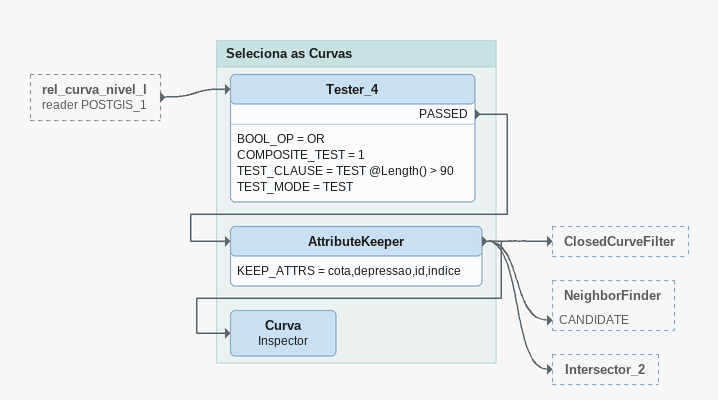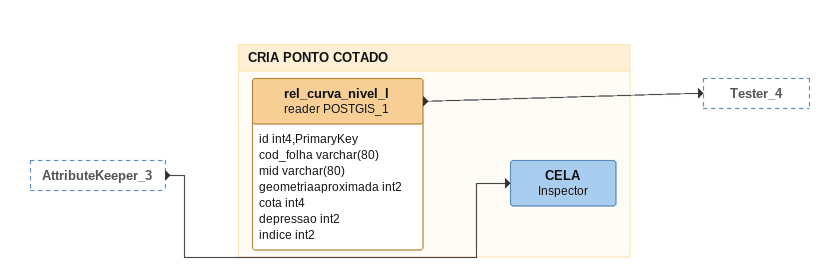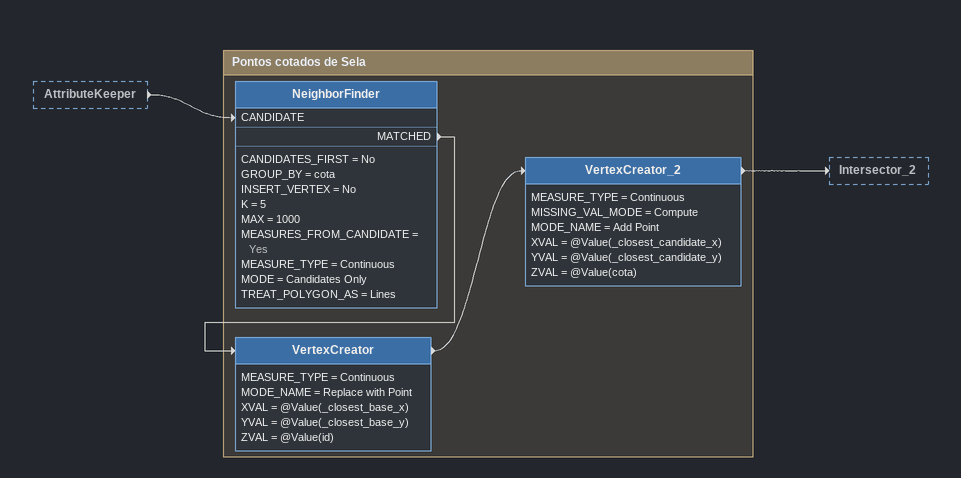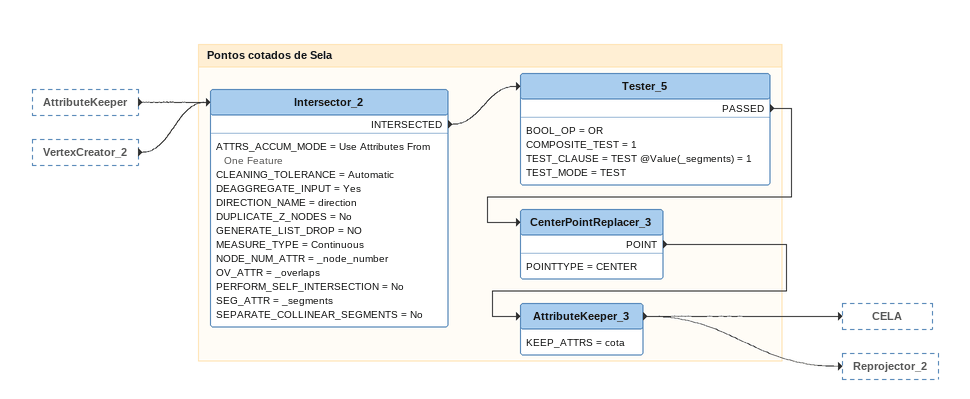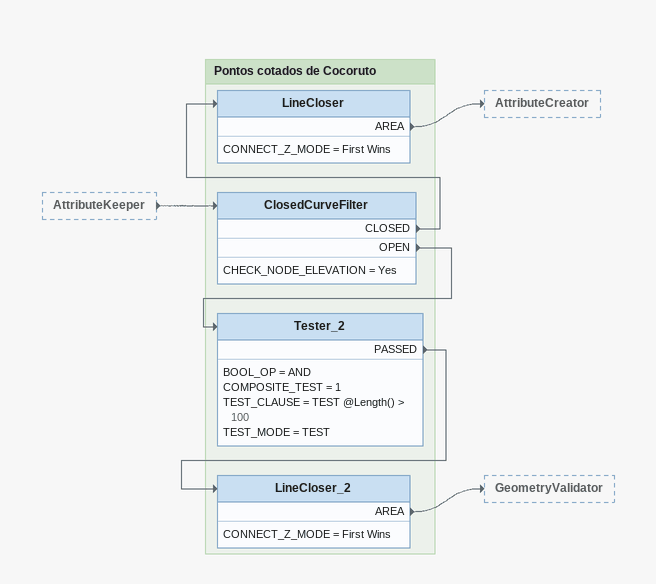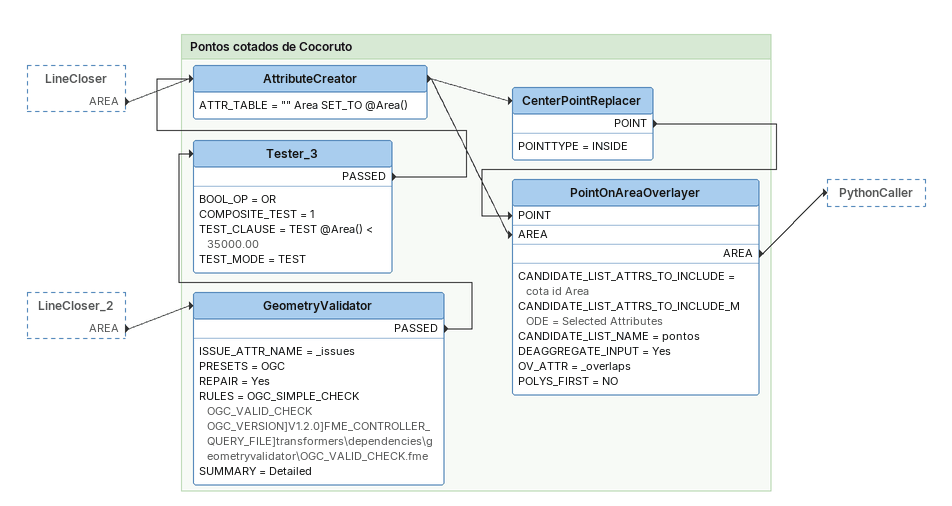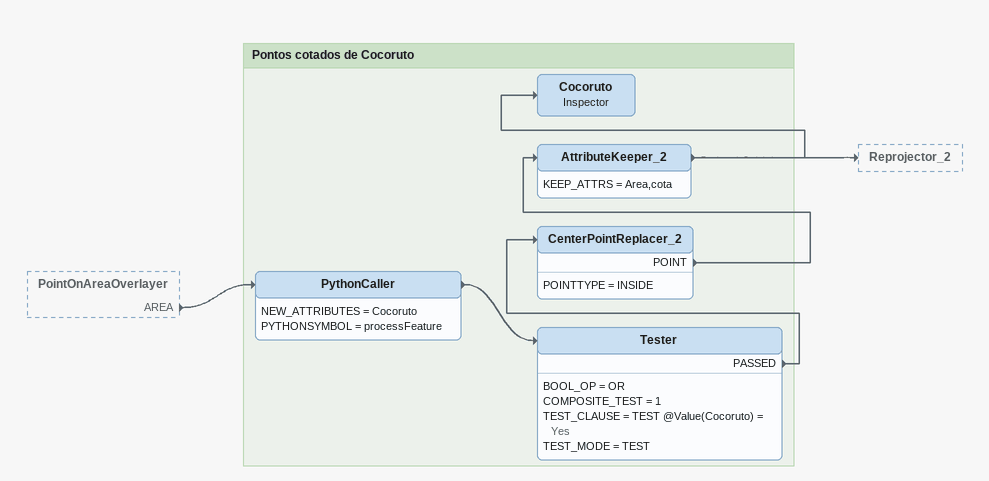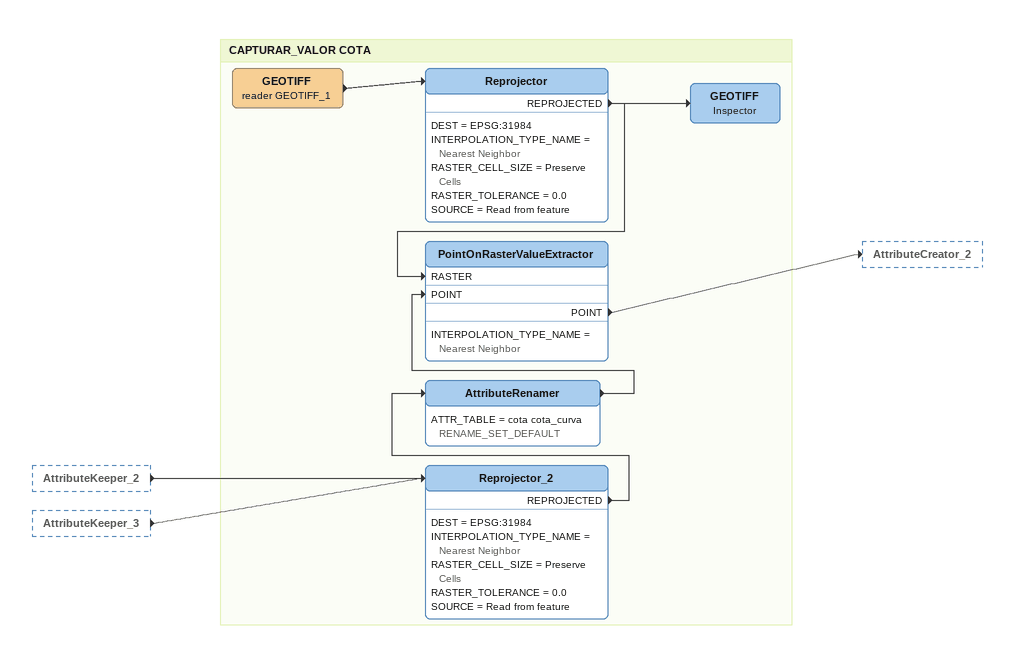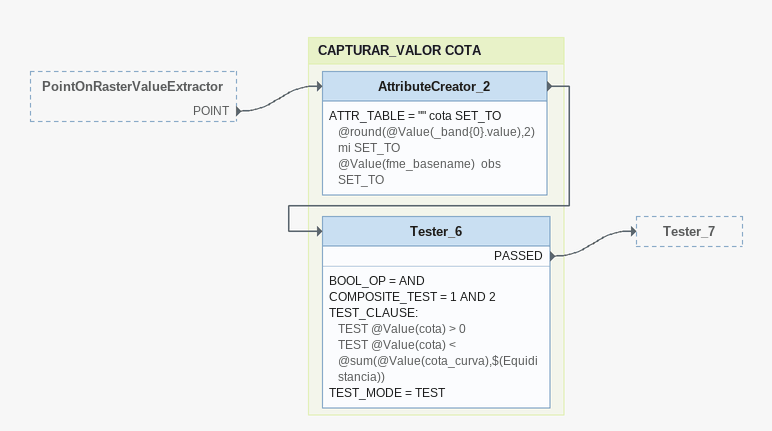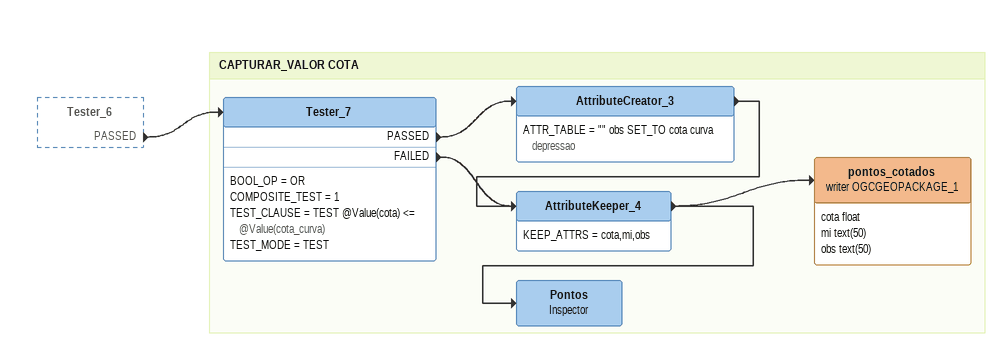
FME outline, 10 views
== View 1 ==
rel_curva_nivel_l (reader POSTGIS_1) [outside]
    -> Tester_4

Bookmark: Seleciona as Curvas
Tester_4
    BOOL_OP = OR
    COMPOSITE_TEST = 1
    TEST_CLAUSE = TEST @Length() > 90
    TEST_MODE = TEST
    PASSED -> AttributeKeeper
AttributeKeeper
    KEEP_ATTRS = cota,depressao,id,indice
    -> ClosedCurveFilter
    -> Curva
    -> NeighborFinder [CANDIDATE]
    -> Intersector_2
Curva: Inspector

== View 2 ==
AttributeKeeper_3 [outside]
    -> CELA

Bookmark: CRIA PONTO COTADO
rel_curva_nivel_l (reader POSTGIS_1)
    attributes: id int4,PrimaryKey, cod_folha varchar(80), mid varchar(80), geometriaaproximada int2, cota int4, depressao int2, indice int2
    -> Tester_4
CELA: Inspector

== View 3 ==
AttributeKeeper [outside]
    -> NeighborFinder [CANDIDATE]

Bookmark: Pontos cotados de Sela
NeighborFinder
    CANDIDATES_FIRST = No
    GROUP_BY = cota
    INSERT_VERTEX = No
    K = 5
    MAX = 1000
    MEASURES_FROM_CANDIDATE = Yes
    MEASURE_TYPE = Continuous
    MODE = Candidates Only
    TREAT_POLYGON_AS = Lines
    MATCHED -> VertexCreator
VertexCreator
    MEASURE_TYPE = Continuous
    MODE_NAME = Replace with Point
    XVAL = @Value(_closest_base_x)
    YVAL = @Value(_closest_base_y)
    ZVAL = @Value(id)
    -> VertexCreator_2
VertexCreator_2
    MEASURE_TYPE = Continuous
    MISSING_VAL_MODE = Compute
    MODE_NAME = Add Point
    XVAL = @Value(_closest_candidate_x)
    YVAL = @Value(_closest_candidate_y)
    ZVAL = @Value(cota)
    -> Intersector_2

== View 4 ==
AttributeKeeper [outside]
    -> Intersector_2
VertexCreator_2 [outside]
    -> Intersector_2

Bookmark: Pontos cotados de Sela
Intersector_2
    ATTRS_ACCUM_MODE = Use Attributes From One Feature
    CLEANING_TOLERANCE = Automatic
    DEAGGREGATE_INPUT = Yes
    DIRECTION_NAME = direction
    DUPLICATE_Z_NODES = No
    GENERATE_LIST_DROP = NO
    MEASURE_TYPE = Continuous
    NODE_NUM_ATTR = _node_number
    OV_ATTR = _overlaps
    PERFORM_SELF_INTERSECTION = No
    SEG_ATTR = _segments
    SEPARATE_COLLINEAR_SEGMENTS = No
    INTERSECTED -> Tester_5
Tester_5
    BOOL_OP = OR
    COMPOSITE_TEST = 1
    TEST_CLAUSE = TEST @Value(_segments) = 1
    TEST_MODE = TEST
    PASSED -> CenterPointReplacer_3
CenterPointReplacer_3
    POINTTYPE = CENTER
    POINT -> AttributeKeeper_3
AttributeKeeper_3
    KEEP_ATTRS = cota
    -> CELA
    -> Reprojector_2

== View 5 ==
AttributeKeeper [outside]
    -> ClosedCurveFilter

Bookmark: Pontos cotados de Cocoruto
ClosedCurveFilter
    CHECK_NODE_ELEVATION = Yes
    CLOSED -> LineCloser
    OPEN -> Tester_2
LineCloser
    CONNECT_Z_MODE = First Wins
    AREA -> AttributeCreator
Tester_2
    BOOL_OP = AND
    COMPOSITE_TEST = 1
    TEST_CLAUSE = TEST @Length() > 100
    TEST_MODE = TEST
    PASSED -> LineCloser_2
LineCloser_2
    CONNECT_Z_MODE = First Wins
    AREA -> GeometryValidator

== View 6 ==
LineCloser [outside]
    AREA -> AttributeCreator
LineCloser_2 [outside]
    AREA -> GeometryValidator

Bookmark: Pontos cotados de Cocoruto
GeometryValidator
    ISSUE_ATTR_NAME = _issues
    PRESETS = OGC
    REPAIR = Yes
    RULES = OGC_SIMPLE_CHECK  OGC_VALID_CHECK OGC_VERSION]V1.2.0]FME_CONTROLLER_QUERY_FILE]transformers\dependencies\geometryvalidator\OGC_VALID_CHECK.fme
    SUMMARY = Detailed
    PASSED -> Tester_3
Tester_3
    BOOL_OP = OR
    COMPOSITE_TEST = 1
    TEST_CLAUSE = TEST @Area() < 35000.00
    TEST_MODE = TEST
    PASSED -> AttributeCreator
AttributeCreator
    ATTR_TABLE = "" Area SET_TO @Area()
    -> PointOnAreaOverlayer [AREA]
    -> CenterPointReplacer
CenterPointReplacer
    POINTTYPE = INSIDE
    POINT -> PointOnAreaOverlayer [POINT]
PointOnAreaOverlayer
    CANDIDATE_LIST_ATTRS_TO_INCLUDE = cota id Area
    CANDIDATE_LIST_ATTRS_TO_INCLUDE_MODE = Selected Attributes
    CANDIDATE_LIST_NAME = pontos
    DEAGGREGATE_INPUT = Yes
    OV_ATTR = _overlaps
    POLYS_FIRST = NO
    AREA -> PythonCaller

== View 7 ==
PointOnAreaOverlayer [outside]
    AREA -> PythonCaller

Bookmark: Pontos cotados de Cocoruto
PythonCaller
    NEW_ATTRIBUTES = Cocoruto
    PYTHONSYMBOL = processFeature
    -> Tester
Tester
    BOOL_OP = OR
    COMPOSITE_TEST = 1
    TEST_CLAUSE = TEST @Value(Cocoruto) = Yes
    TEST_MODE = TEST
    PASSED -> CenterPointReplacer_2
CenterPointReplacer_2
    POINTTYPE = INSIDE
    POINT -> AttributeKeeper_2
AttributeKeeper_2
    KEEP_ATTRS = Area,cota
    -> Cocoruto
    -> Reprojector_2
Cocoruto: Inspector

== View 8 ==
AttributeKeeper_2 [outside]
    -> Reprojector_2
AttributeKeeper_3 [outside]
    -> Reprojector_2

Bookmark: CAPTURAR_VALOR COTA
Reprojector_2
    DEST = EPSG:31984
    INTERPOLATION_TYPE_NAME = Nearest Neighbor
    RASTER_CELL_SIZE = Preserve Cells
    RASTER_TOLERANCE = 0.0
    SOURCE = Read from feature
    REPROJECTED -> AttributeRenamer
AttributeRenamer
    ATTR_TABLE = cota cota_curva RENAME_SET_DEFAULT
    -> PointOnRasterValueExtractor [POINT]
GEOTIFF (reader GEOTIFF_1)
    -> Reprojector
Reprojector
    DEST = EPSG:31984
    INTERPOLATION_TYPE_NAME = Nearest Neighbor
    RASTER_CELL_SIZE = Preserve Cells
    RASTER_TOLERANCE = 0.0
    SOURCE = Read from feature
    REPROJECTED -> PointOnRasterValueExtractor [RASTER]
    REPROJECTED -> GEOTIFF
GEOTIFF: Inspector
PointOnRasterValueExtractor
    INTERPOLATION_TYPE_NAME = Nearest Neighbor
    POINT -> AttributeCreator_2

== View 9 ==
PointOnRasterValueExtractor [outside]
    POINT -> AttributeCreator_2

Bookmark: CAPTURAR_VALOR COTA
AttributeCreator_2
    ATTR_TABLE = "" cota SET_TO @round(@Value(_band{0}.value),2)  mi SET_TO @Value(fme_basename)  obs SET_TO
    -> Tester_6
Tester_6
    BOOL_OP = AND
    COMPOSITE_TEST = 1 AND 2
    TEST_CLAUSE:
      TEST @Value(cota) > 0
      TEST @Value(cota) < @sum(@Value(cota_curva),$(Equidistancia))
    TEST_MODE = TEST
    PASSED -> Tester_7

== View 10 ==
Tester_6 [outside]
    PASSED -> Tester_7

Bookmark: CAPTURAR_VALOR COTA
Tester_7
    BOOL_OP = OR
    COMPOSITE_TEST = 1
    TEST_CLAUSE = TEST @Value(cota) <= @Value(cota_curva)
    TEST_MODE = TEST
    PASSED -> AttributeCreator_3
    FAILED -> AttributeKeeper_4
AttributeCreator_3
    ATTR_TABLE = "" obs SET_TO cota curva depressao
    -> AttributeKeeper_4
AttributeKeeper_4
    KEEP_ATTRS = cota,mi,obs
    -> pontos_cotados (writer OGCGEOPACKAGE_1)
    -> Pontos
pontos_cotados (writer OGCGEOPACKAGE_1)
    attributes: cota float, mi text(50), obs text(50)
Pontos: Inspector
